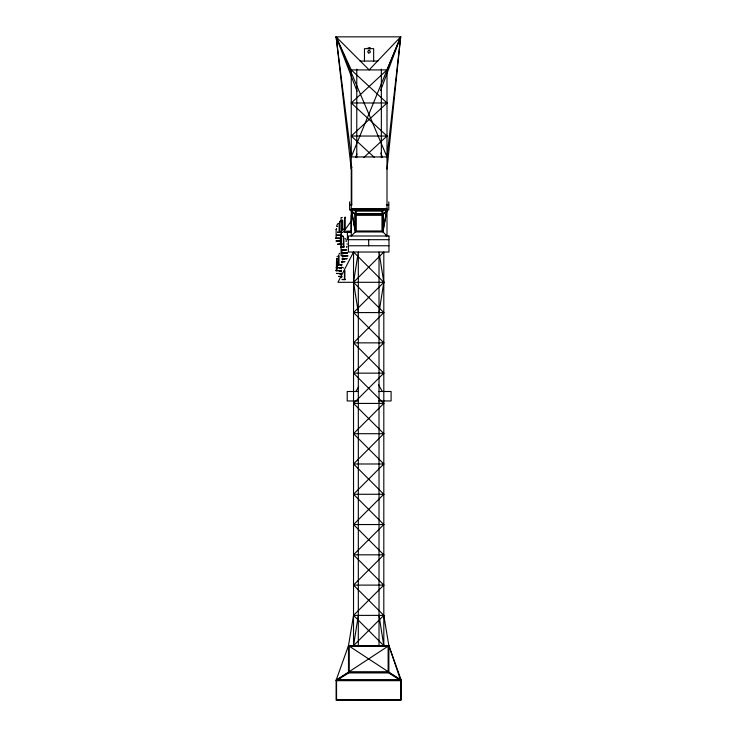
<?xml version="1.0" encoding="UTF-8"?>
<svg xmlns="http://www.w3.org/2000/svg" width="737" height="737" viewBox="0 0 737 737"><rect width="100%" height="100%" fill="white"/><g stroke="black" fill="none" stroke-linecap="round" stroke-linejoin="round"><path stroke-width="1.11" d="M344.898 249.963L344.704 250.027M342.53 220.529L342.456 220.05L342.373 220.547M340.439 235.223L340.568 235.287M386.999 169.105L400.67 36.85L336.118 36.85L351.254 169.105L352.056 166.949M386.999 156.935L400.67 36.85L369.126 69.914L336.118 36.85L351.254 156.935L386.999 156.935L336.118 36.85L357.049 91.241M341.507 267.568L341.59 267.227M379.021 312.58L383.811 282.308L379.021 252.026L379.021 645.667M358.32 645.667L358.32 252.026L353.53 282.308L383.811 312.58L353.53 342.862L383.811 373.143L353.53 403.425L383.811 433.706L353.53 463.988L383.811 494.269L353.53 524.541L383.811 554.823L353.53 585.104L383.811 615.386L353.53 645.667L358.32 615.386M358.32 312.58L353.53 282.308L383.811 252.026L383.811 645.667L353.53 615.386L383.811 615.386L388.86 645.667L401.232 680.251L401.232 700.15L336.118 700.15L336.118 680.251L348.481 672.513L348.481 645.667L353.53 615.386L383.811 585.104L353.53 554.823L383.811 524.541L353.53 494.269L383.811 463.988L353.53 433.706L383.811 403.425L353.53 373.143L383.811 342.862L353.53 312.58L383.811 282.308L353.53 252.026L337.961 282.308L383.811 282.308M336.118 36.85L351.254 69.914L351.254 235.997L355.289 231.962L351.254 210.312L386.999 210.312L382.964 231.962L386.999 235.997L386.999 69.914L400.67 36.85L380.578 90.614M341.802 252.957L341.738 252.487L341.655 252.975M348.481 645.667L401.232 680.251L336.118 680.251L348.481 645.667L388.86 645.667L400.799 680.675L400.799 699.717L336.551 699.717L336.551 680.675L400.799 680.675M355.667 157.276L356.874 154.051M351.254 156.935L400.67 36.85M399.187 41.723L400.08 39.558M337.002 224.923L338.108 223.412M342.558 261.93L342.023 262.906L342.023 261.93M355.934 391.494L358.679 386.603M337.021 256.752L337.325 256.236M338.569 264.749L338.633 264.279L338.707 264.776M338.817 254.412L339.711 253.252M339.444 221.957L340.964 220.427M339.877 222.169L340.651 221.192M351.254 232.376L343.958 232.376L343.958 231.142L351.07 221.469M339.379 223.477L339.333 222.998L339.269 223.495M337.712 232.321L337.767 231.842L337.841 232.339M338.79 255.905L338.615 255.859M342.88 229.493L341.922 230.478L341.922 229.493M386.999 210.312L382.964 214.347L355.289 214.347L351.254 210.312M363.719 157.571L386.999 136.041L351.254 102.977L386.999 69.914L351.254 69.914L386.999 102.977L351.254 136.041L374.534 157.571M336.818 261.801L336.855 261.331L336.901 261.828M337.067 258.724L336.597 258.613L337.067 258.512L337.049 267.559M336.118 680.251L388.86 645.667L388.86 672.513L401.232 680.251M342.088 251.114L343.783 250.129M345.367 217.581L345.303 217.102L345.229 217.599M344.17 258.982L342.327 259.958L342.198 258.715L347.201 258.715L342.198 258.982M342.272 254.062L344.713 253.086M344.953 256.034L342.475 257.01L342.447 255.767L347.818 255.767M343.589 238.217L343.645 237.738L343.709 238.235M346.823 247.061L346.777 246.591L346.731 247.079M346.077 241.165L346.298 240.741L346.123 241.183M368.749 50.567L369.384 50.567M368.058 47.868L370.241 47.905L369.486 47.905M368.049 48.66L370.232 48.697L369.477 48.697M360.117 61.06L377.998 61.06M351.254 102.977L386.999 102.977M351.254 136.041L386.999 136.041M349.596 204.849L351.862 204.849M386.345 204.849L388.786 204.849M351.254 208.783L386.999 208.783M352.691 208.875L385.562 208.875M351.835 209.944L349.596 209.944L349.596 201.892M386.538 209.944L388.786 209.944L388.786 201.892M351.254 215.268L351.07 232.284M342.29 217.526L341.084 217.526L341.084 255.767L342.29 255.767M343.958 231.142L351.254 231.142L347.394 232.376L347.394 239.682L388.97 239.682M341.388 235.389L336.385 235.131L341.388 235.131L341.268 236.374L339.425 235.389M386.999 235.444L386.096 235.444L386.096 235.997M335.768 238.079L341.139 238.079L341.12 239.322L338.633 238.337M335.768 238.337L341.139 238.337M341.268 241.285L335.925 241.027L341.268 241.027L341.176 242.27L338.956 241.285M346.851 243.984L347.293 243.975M341.277 244.067L342.502 244.067M348.38 245.762L388.97 245.762M341.959 246.923L344.179 246.923L341.959 247.181M341.959 249.871L346.777 249.871L341.959 250.129M342.235 252.819L347.606 252.819M342.235 253.086L347.606 253.086M347.818 256.034L342.493 255.767M335.952 270.507L341.323 270.507L341.305 271.75L338.808 270.774M335.952 270.774L341.323 270.774M341.544 273.722L336.385 273.455L341.544 273.455L341.424 274.708L339.444 273.722M341.894 276.412L338.532 276.412L341.894 276.67M342.244 279.36L345.257 279.618L342.069 279.618M353.53 312.58L383.811 312.58M353.53 342.862L383.811 342.862M353.53 373.143L383.811 373.143M358.468 391.494L347.21 391.494L347.21 400.956L358.468 400.956M378.726 391.494L391.098 391.494L391.098 400.956L378.726 400.956M353.53 403.425L383.811 403.425M353.53 433.706L383.811 433.706M353.53 463.988L383.811 463.988M353.53 494.269L383.811 494.269M353.53 524.541L383.811 524.541M353.53 554.823L383.811 554.823M353.53 585.104L383.811 585.104M348.481 672.513L388.86 672.513M358.32 699.892L379.021 699.892M342.392 267.347L343.663 267.992M339.287 267.826L341.397 268.802L341.305 267.559M340.273 244.233L341.424 245.218L341.424 244.233M342.613 235.564L343.525 236.697M340.715 264.878L341.673 265.854L341.673 264.878M345.423 238.548L346.132 239.663M340.964 276.67L341.719 277.656M342.751 236.384L343.092 236.909M378.468 384.65L382.319 391.494M341.028 232.441L341.572 233.426L341.572 232.441M338.108 262.206L338.384 262.704M336.754 39.282L337.518 40.95M380.845 153.103L382.485 157.368M379.021 615.386L383.811 645.667M382.964 210.312L382.964 231.962L355.289 231.962L355.289 210.312M381.351 69.103L381.351 157.607M373.65 61.06L373.65 48.651L364.465 48.651L364.465 61.06M368.675 239.682L368.675 245.762M356.772 69.103L356.772 157.607M353.53 252.026L353.53 645.667M351.77 169.105L351.77 204.849M345.063 229.235L345.063 217.433L344.584 217.433L344.584 229.235M344.898 270.525L344.898 279.36M344.428 270.553L344.428 279.36M343.884 238.088L343.884 246.923M343.405 238.125L343.405 246.923M342.751 220.427L342.751 229.235M342.272 220.4L342.208 229.493M339.573 223.385L339.573 232.183M339.094 223.348L339.094 232.183M338.965 255.813L338.965 264.611M338.486 255.785L338.486 264.611M336.966 261.699L336.966 270.507M336.569 258.733L336.569 267.559M336.496 261.69L336.385 270.774M336.127 229.262L336.127 238.079M336.616 229.032L336.256 229.327L336.616 229.032M386.501 211.307L383.277 228.59L383.277 214.522L386.501 211.307M336.864 225.992L337.076 226.425L336.864 225.992M348.785 672.853L337.537 679.901L399.813 679.901L388.556 672.853L348.785 672.853M381.978 211.123L356.275 211.123L356.275 213.546L381.978 213.546L381.978 211.123M381.978 215.324L356.275 215.324L356.275 230.985L381.978 230.985L381.978 215.324M345.469 229.235L341.756 229.493L345.469 229.235M342.208 232.183L338.771 232.441L342.208 232.183M388.97 235.997L348.38 235.997L348.38 252.026L388.97 252.026L388.97 235.997M341.59 243.975L337.555 244.233L341.59 243.975M341.59 246.923L340.678 247.181L341.59 246.923M344.824 261.663L341.378 261.93L344.824 261.663M341.839 264.611L338.126 264.878L341.839 264.611M341.498 267.559L336.229 267.826L341.498 267.559M388.132 646.395L349.218 646.395L349.218 671.776L388.132 671.776L388.132 646.395M354.976 214.522L351.752 211.307L354.976 228.59L354.976 214.522M368.445 52.815A1.225 1.225 0 0 0 370.287 51.756A1.225 1.225 0 0 0 368.445 50.687A1.225 1.225 0 0 0 368.445 52.815"/></g></svg>
